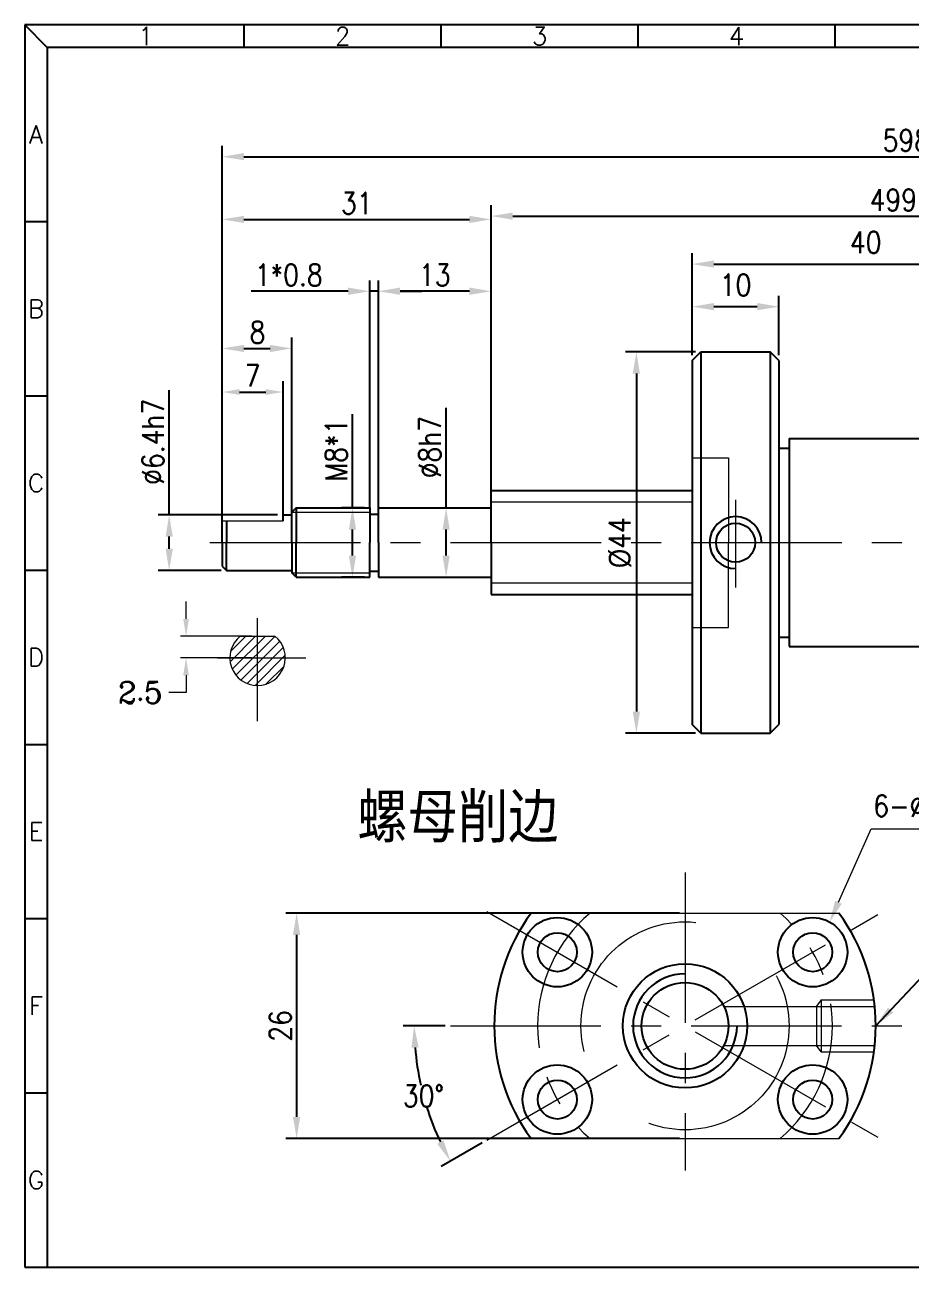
# Model space of a CAD drawing. Header units: millimetres. Extents: x 348 to 7549, y -2121 to -1262.
# Drawn here: x 4371.1 to 4473.2, y -2119.6 to -1976.3 of the extents above; entities that cross this region are included whole.
import ezdxf
from ezdxf.enums import TextEntityAlignment as Align

# ---------------------------------------------------------------- set-up
doc = ezdxf.new("R2010")
doc.units = ezdxf.units.MM
doc.header["$LTSCALE"] = 46.255
doc.header["$PDMODE"] = 3
doc.header["$PDSIZE"] = 8
doc.linetypes.add('CENTER', pattern=[0.6, 0.375, -0.075, 0.075, -0.075])
doc.linetypes.add('HIDDENX2', pattern=[0.75, 0.5, -0.25])
doc.layers.get('0').update_dxf_attribs({"linetype": 'CONTINUOUS'})
doc.layers.get('Defpoints').update_dxf_attribs({"linetype": 'CONTINUOUS'})
for name, color, linetype, lineweight in [('dim', 82, 'CONTINUOUS', 9), ('中心线', 2, 'CENTER', 13), ('剖面线', 4, 'CONTINUOUS', 13), ('尺寸线', 80, 'CONTINUOUS', 13), ('文字', 3, 'CONTINUOUS', 13), ('粗实线', 7, 'CONTINUOUS', 20), ('细实线', 20, 'CONTINUOUS', 13), ('虚线', 8, 'HIDDENX2', 13)]:
    doc.layers.add(name, color=color, linetype=linetype, lineweight=lineweight)
doc.layers.add('pp', color=7, linetype='CONTINUOUS')
doc.layers.add('RAHMEN07', color=5, linetype='CONTINUOUS')
doc.styles.add('ROMANC', font='romanc.shx', dxfattribs={"bigfont": 'gbcbig.shx'})
doc.styles.add('SIMPLEX', font='simplex.shx', dxfattribs={"bigfont": 'chineset.shx'})
doc.styles.get("Standard").update_dxf_attribs({"font": 'txt', "width": 0.85, "bigfont": 'gbcbig.shx'})
doc.dimstyles.new('DIN', dxfattribs={"dimtxt": 2.5, "dimasz": 2.5, "dimexe": 1.25, "dimexo": 0.625, "dimtad": 1, "dimtih": 1, "dimdec": 4, "dimdsep": 46, "dimlunit": 6, "dimtxsty": 'Standard', "dimcen": 2.5, "dimadec": 0, "dimazin": 0, "dimtfac": 1, "dimtdec": 4, "dimtmove": 0, "dimatfit": 3, "dimfxl": 1, "dimtvp": 1, "dimtolj": 1, "dimtzin": 0, "dimarcsym": 0})
doc.dimstyles.new('YanXiu', dxfattribs={"dimtxt": 2.5, "dimasz": 2.2, "dimexe": 0.66, "dimexo": 0.66, "dimgap": 0.66, "dimtad": 0, "dimtoh": 1, "dimdsep": 46, "dimtxsty": 'ROMANC', "dimcen": 0, "dimclrd": 256, "dimclre": 131, "dimclrt": 42, "dimazin": 2, "dimtfac": 1, "dimtofl": 0, "dimtmove": 0, "dimatfit": 3, "dimfxl": 1, "dimlwd": 5, "dimlwe": 5, "dimarcsym": 0})
doc.dimstyles.new('副本 (3)DIN', dxfattribs={"dimtxt": 2.5, "dimasz": 2.5, "dimexe": 1.25, "dimexo": 0.625, "dimgap": 0, "dimtad": 0, "dimtih": 1, "dimtoh": 1, "dimdec": 4, "dimdsep": 46, "dimlunit": 6, "dimtxsty": 'Standard', "dimcen": 2.5, "dimadec": 0, "dimazin": 0, "dimtfac": 1, "dimtdec": 4, "dimtmove": 0, "dimatfit": 3, "dimfxl": 1, "dimtvp": 1, "dimtolj": 2, "dimtzin": 0, "dimarcsym": 0})
doc.dimstyles.new('副本DIN', dxfattribs={"dimtxt": 2.5, "dimasz": 2.5, "dimexe": 1.25, "dimexo": 0.625, "dimtad": 1, "dimdec": 4, "dimdsep": 46, "dimlunit": 6, "dimtxsty": 'Standard', "dimcen": 2.5, "dimadec": 0, "dimazin": 0, "dimtfac": 1, "dimtdec": 4, "dimtmove": 0, "dimatfit": 3, "dimfxl": 1, "dimtvp": 1, "dimtolj": 1, "dimtzin": 0, "dimarcsym": 0})

# ---------------------------------------------------------------- blocks, each defined once
blk = doc.blocks.new('*D57')
at = {"layer": 'Defpoints', "color": 0, "transparency": 16777216}
for p in [(4488.09, -2003.88), (4448.09, -2015.02), (4488.09, -2025.02)]:
    blk.add_point(p, dxfattribs=at)
at = {"layer": '尺寸线', "color": 0, "lineweight": -2, "transparency": 16777216}
for p, q in [((4448.09, -2014.39), (4448.09, -2002.63)), ((4488.09, -2024.39), (4488.09, -2002.63)), ((4450.59, -2003.88), (4485.59, -2003.88))]:
    blk.add_line(p, q, dxfattribs=at)
at = {"layer": '尺寸线', "color": 0, "transparency": 16777216}
for points in [[(4450.59, -2003.46), (4450.59, -2004.29), (4448.09, -2003.88)], [(4485.59, -2003.46), (4485.59, -2004.29), (4488.09, -2003.88)]]:
    blk.add_solid(points, dxfattribs=at)
at = {"layer": '尺寸线', "color": 0, "transparency": 16777216, "insert": (4468.09, -2001.38), "char_height": 2.5, "attachment_point": 5}
blk.add_mtext('\\A2;40', dxfattribs=at)
blk = doc.blocks.new('*D58')
at = {"layer": 'Defpoints', "color": 0, "transparency": 16777216}
for p in [(4458.09, -2008.79), (4448.09, -2015.02), (4458.09, -2015.02)]:
    blk.add_point(p, dxfattribs=at)
at = {"layer": '尺寸线', "color": 0, "lineweight": -2, "transparency": 16777216}
for p, q in [((4448.09, -2014.39), (4448.09, -2007.54)), ((4458.09, -2014.39), (4458.09, -2007.54)), ((4450.59, -2008.79), (4455.59, -2008.79))]:
    blk.add_line(p, q, dxfattribs=at)
at = {"layer": '尺寸线', "color": 0, "transparency": 16777216}
for points in [[(4450.59, -2008.37), (4450.59, -2009.21), (4448.09, -2008.79)], [(4455.59, -2008.37), (4455.59, -2009.21), (4458.09, -2008.79)]]:
    blk.add_solid(points, dxfattribs=at)
at = {"layer": '尺寸线', "color": 0, "transparency": 16777216, "insert": (4453.09, -2006.29), "char_height": 2.5, "attachment_point": 5}
blk.add_mtext('\\A2;10', dxfattribs=at)
blk = doc.blocks.new('*D59')
at = {"layer": 'Defpoints', "color": 0, "transparency": 16777216}
for p in [(4449.09, -2014.02), (4441.65, -2058.02), (4449.09, -2058.02)]:
    blk.add_point(p, dxfattribs=at)
at = {"layer": '尺寸线', "color": 0, "lineweight": -2, "transparency": 16777216}
for p, q in [((4448.46, -2014.02), (4440.4, -2014.02)), ((4441.65, -2016.52), (4441.65, -2055.52)), ((4448.46, -2058.02), (4440.4, -2058.02))]:
    blk.add_line(p, q, dxfattribs=at)
at = {"layer": '尺寸线', "color": 0, "transparency": 16777216}
for points in [[(4441.23, -2016.52), (4442.06, -2016.52), (4441.65, -2014.02)], [(4441.23, -2055.52), (4442.06, -2055.52), (4441.65, -2058.02)]]:
    blk.add_solid(points, dxfattribs=at)
at = {"layer": '尺寸线', "color": 0, "transparency": 16777216, "insert": (4439.77, -2036.02), "char_height": 2.5, "attachment_point": 5, "rotation": 90}
blk.add_mtext('\\A1;{\\f??|b0|i0|c0|p54;%%C}44', dxfattribs=at)
blk = doc.blocks.new('*D60')
at = {"layer": 'Defpoints', "color": 0, "transparency": 16777216}
for p in [(4470.1, -2078.58), (4420.22, -2091.77), (4568.74, -2091.77), (4416.5, -2097.19), (4424.41, -2104.96)]:
    blk.add_point(p, dxfattribs=at)
at = {"layer": '尺寸线', "color": 0, "lineweight": -2, "transparency": 16777216}
for p, q in [((4419.59, -2091.77), (4414.77, -2091.77)), ((4423.87, -2105.27), (4419.13, -2108.01))]:
    blk.add_line(p, q, dxfattribs=at)
for start, end in [(184.5872, 192.6385), (197.3879, 205.4128)]:
    blk.add_arc((4447.26, -2091.77), 31.23, start, end, dxfattribs=at)
at = {"layer": '尺寸线', "color": 0, "transparency": 16777216}
for points in [[(4415.71, -2094.29), (4416.54, -2094.25), (4416.02, -2091.77)], [(4419.41, -2104.98), (4418.68, -2105.37), (4420.21, -2107.39)]]:
    blk.add_solid(points, dxfattribs=at)
at = {"layer": '尺寸线', "color": 0, "transparency": 16777216, "insert": (4417.09, -2099.85), "char_height": 2.5, "attachment_point": 5}
blk.add_mtext('\\A2;30°', dxfattribs=at)
blk = doc.blocks.new('*D61')
at = {"layer": 'Defpoints', "color": 0, "transparency": 16777216}
for p in [(4424.9, -1998.72), (4393.9, -2033.32), (4424.9, -2033.02)]:
    blk.add_point(p, dxfattribs=at)
at = {"layer": '细实线', "color": 0, "lineweight": -2, "transparency": 16777216}
for p, q in [((4393.9, -2032.69), (4393.9, -1997.47)), ((4424.9, -2032.39), (4424.9, -1997.47)), ((4396.4, -1998.72), (4422.4, -1998.72))]:
    blk.add_line(p, q, dxfattribs=at)
at = {"layer": '细实线', "color": 0, "transparency": 16777216}
for points in [[(4396.4, -1998.31), (4396.4, -1999.14), (4393.9, -1998.72)], [(4422.4, -1998.31), (4422.4, -1999.14), (4424.9, -1998.72)]]:
    blk.add_solid(points, dxfattribs=at)
at = {"layer": '细实线', "color": 0, "transparency": 16777216, "insert": (4409.4, -1996.85), "char_height": 2.5, "attachment_point": 5}
blk.add_mtext('\\A1;31', dxfattribs=at)
blk = doc.blocks.new('*D62')
at = {"layer": 'Defpoints', "color": 0, "transparency": 16777216}
for p in [(4401.9, -2013.61), (4393.9, -2033.32), (4401.9, -2033.32)]:
    blk.add_point(p, dxfattribs=at)
at = {"layer": '细实线', "color": 0, "lineweight": -2, "transparency": 16777216}
for p, q in [((4393.9, -2032.69), (4393.9, -2012.36)), ((4401.9, -2032.69), (4401.9, -2012.36)), ((4396.4, -2013.61), (4399.4, -2013.61))]:
    blk.add_line(p, q, dxfattribs=at)
at = {"layer": '细实线', "color": 0, "transparency": 16777216}
for points in [[(4396.4, -2013.2), (4396.4, -2014.03), (4393.9, -2013.61)], [(4399.4, -2013.2), (4399.4, -2014.03), (4401.9, -2013.61)]]:
    blk.add_solid(points, dxfattribs=at)
at = {"layer": '细实线', "color": 0, "transparency": 16777216, "insert": (4397.96, -2011.74), "char_height": 2.5, "attachment_point": 5}
blk.add_mtext('\\A1;8', dxfattribs=at)
blk = doc.blocks.new('*D63')
at = {"layer": 'Defpoints', "color": 0, "transparency": 16777216}
for p in [(4387.77, -2032.82), (4400.9, -2032.82), (4394.4, -2039.22)]:
    blk.add_point(p, dxfattribs=at)
at = {"layer": '尺寸线', "color": 0, "lineweight": -2, "transparency": 16777216}
for p, q in [((4387.77, -2032.82), (4387.77, -2018.44)), ((4400.28, -2032.82), (4386.52, -2032.82)), ((4387.77, -2036.72), (4387.77, -2035.32)), ((4393.78, -2039.22), (4386.52, -2039.22))]:
    blk.add_line(p, q, dxfattribs=at)
at = {"layer": '尺寸线', "color": 0, "transparency": 16777216}
for points in [[(4387.36, -2035.32), (4388.19, -2035.32), (4387.77, -2032.82)], [(4387.36, -2036.72), (4388.19, -2036.72), (4387.77, -2039.22)]]:
    blk.add_solid(points, dxfattribs=at)
at = {"layer": '尺寸线', "color": 0, "transparency": 16777216, "insert": (4385.9, -2024.38), "char_height": 2.5, "attachment_point": 5, "rotation": 90}
blk.add_mtext('\\A1;%%c6.4h7', dxfattribs=at)
blk = doc.blocks.new('*D64')
at = {"layer": 'Defpoints', "color": 0, "transparency": 16777216}
for p in [(4418.4, -2032.02), (4419.71, -2032.02), (4418.4, -2040.02)]:
    blk.add_point(p, dxfattribs=at)
at = {"layer": '细实线', "color": 0, "lineweight": -2, "transparency": 16777216}
for p, q in [((4419.71, -2032.02), (4419.71, -2020.48)), ((4419.03, -2032.02), (4420.96, -2032.02)), ((4419.71, -2037.52), (4419.71, -2034.52)), ((4419.03, -2040.02), (4420.96, -2040.02))]:
    blk.add_line(p, q, dxfattribs=at)
at = {"layer": '细实线', "color": 0, "transparency": 16777216}
for points in [[(4419.29, -2034.52), (4420.12, -2034.52), (4419.71, -2032.02)], [(4419.29, -2037.52), (4420.12, -2037.52), (4419.71, -2040.02)]]:
    blk.add_solid(points, dxfattribs=at)
at = {"layer": '细实线', "color": 0, "transparency": 16777216, "insert": (4417.83, -2025), "char_height": 2.5, "attachment_point": 5, "rotation": 90}
blk.add_mtext('\\A1;%%c8h7', dxfattribs=at)
blk = doc.blocks.new('*D67')
at = {"layer": 'Defpoints', "color": 0, "transparency": 16777216}
for p in [(4447.26, -2078.77), (4402.47, -2104.77), (4447.26, -2104.77)]:
    blk.add_point(p, dxfattribs=at)
at = {"layer": '尺寸线', "color": 0, "lineweight": -2, "transparency": 16777216}
for p, q in [((4446.63, -2078.77), (4401.22, -2078.77)), ((4402.47, -2081.27), (4402.47, -2102.27)), ((4446.63, -2104.77), (4401.22, -2104.77))]:
    blk.add_line(p, q, dxfattribs=at)
at = {"layer": '尺寸线', "color": 0, "transparency": 16777216}
for points in [[(4402.05, -2081.27), (4402.88, -2081.27), (4402.47, -2078.77)], [(4402.05, -2102.27), (4402.88, -2102.27), (4402.47, -2104.77)]]:
    blk.add_solid(points, dxfattribs=at)
at = {"layer": '尺寸线', "color": 0, "transparency": 16777216, "insert": (4400.59, -2091.77), "char_height": 2.5, "attachment_point": 5, "rotation": 90}
blk.add_mtext('\\A1;26', dxfattribs=at)
blk = doc.blocks.new('*D69')
at = {"layer": 'Defpoints', "color": 0, "transparency": 16777216}
for p in [(4408.91, -2032.02), (4410.9, -2032.02), (4410.9, -2040.02)]:
    blk.add_point(p, dxfattribs=at)
at = {"layer": '尺寸线', "color": 0, "lineweight": -2, "transparency": 16777216}
for p, q in [((4408.91, -2032.02), (4408.91, -2021.19)), ((4410.28, -2032.02), (4407.66, -2032.02)), ((4408.91, -2037.52), (4408.91, -2034.52)), ((4410.28, -2040.02), (4407.66, -2040.02))]:
    blk.add_line(p, q, dxfattribs=at)
at = {"layer": '尺寸线', "color": 0, "transparency": 16777216}
for points in [[(4408.49, -2034.52), (4409.33, -2034.52), (4408.91, -2032.02)], [(4408.49, -2037.52), (4409.33, -2037.52), (4408.91, -2040.02)]]:
    blk.add_solid(points, dxfattribs=at)
at = {"layer": '尺寸线', "color": 0, "transparency": 16777216, "insert": (4407.03, -2025.35), "char_height": 2.5, "attachment_point": 5, "rotation": 90}
blk.add_mtext('\\A1;M8*1', dxfattribs=at)
blk = doc.blocks.new('*D70')
at = {"layer": 'Defpoints', "color": 0, "transparency": 16777216}
for p in [(4411.9, -2007.01), (4411.9, -2032.02), (4424.9, -2032.39)]:
    blk.add_point(p, dxfattribs=at)
at = {"layer": '尺寸线', "color": 0, "lineweight": -2, "transparency": 16777216}
for p, q in [((4411.9, -2031.39), (4411.9, -2005.76)), ((4424.9, -2031.77), (4424.9, -2005.76)), ((4422.4, -2007.01), (4414.4, -2007.01))]:
    blk.add_line(p, q, dxfattribs=at)
at = {"layer": '尺寸线', "color": 0, "transparency": 16777216}
for points in [[(4414.4, -2006.59), (4414.4, -2007.43), (4411.9, -2007.01)], [(4422.4, -2006.59), (4422.4, -2007.43), (4424.9, -2007.01)]]:
    blk.add_solid(points, dxfattribs=at)
at = {"layer": '尺寸线', "color": 0, "transparency": 16777216, "insert": (4418.4, -2005.13), "char_height": 2.5, "attachment_point": 5}
blk.add_mtext('\\A1;13', dxfattribs=at)
blk = doc.blocks.new('*D71')
at = {"layer": 'Defpoints', "color": 0, "transparency": 16777216}
for p in [(4410.9, -2007.01), (4410.9, -2032.72), (4411.9, -2032.72)]:
    blk.add_point(p, dxfattribs=at)
at = {"layer": '尺寸线', "color": 0, "lineweight": -2, "transparency": 16777216}
for p, q in [((4410.9, -2032.09), (4410.9, -2005.76)), ((4411.9, -2032.09), (4411.9, -2005.76)), ((4408.4, -2007.01), (4397.21, -2007.01)), ((4411.9, -2007.01), (4410.9, -2007.01)), ((4414.4, -2007.01), (4416.9, -2007.01))]:
    blk.add_line(p, q, dxfattribs=at)
at = {"layer": '尺寸线', "color": 0, "transparency": 16777216}
for points in [[(4408.4, -2006.59), (4408.4, -2007.43), (4410.9, -2007.01)], [(4414.4, -2006.59), (4414.4, -2007.43), (4411.9, -2007.01)]]:
    blk.add_solid(points, dxfattribs=at)
at = {"layer": '尺寸线', "color": 0, "transparency": 16777216, "insert": (4401.56, -2005.13), "char_height": 2.5, "attachment_point": 5}
blk.add_mtext('\\A1;1*0.8', dxfattribs=at)
blk = doc.blocks.new('*D72')
at = {"layer": 'Defpoints', "color": 0, "transparency": 16777216}
for p in [(4551.65, -1991.49), (4393.9, -2036.02), (4551.65, -2036.02)]:
    blk.add_point(p, dxfattribs=at)
at = {"layer": '尺寸线', "color": 0, "lineweight": -2, "transparency": 16777216}
for p, q in [((4393.9, -2035.39), (4393.9, -1990.24)), ((4551.65, -2035.39), (4551.65, -1990.24)), ((4396.4, -1991.49), (4549.15, -1991.49))]:
    blk.add_line(p, q, dxfattribs=at)
at = {"layer": '尺寸线', "color": 0, "transparency": 16777216}
for points in [[(4396.4, -1991.07), (4396.4, -1991.9), (4393.9, -1991.49)], [(4549.15, -1991.07), (4549.15, -1991.9), (4551.65, -1991.49)]]:
    blk.add_solid(points, dxfattribs=at)
at = {"layer": '尺寸线', "color": 0, "transparency": 16777216, "insert": (4472.78, -1989.61), "char_height": 2.5, "attachment_point": 5}
blk.add_mtext('\\A1;598', dxfattribs=at)
blk = doc.blocks.new('*D74')
at = {"layer": 'Defpoints', "color": 0, "transparency": 16777216}
for p in [(4517.65, -1998.34), (4424.9, -2036.02), (4517.65, -2036.02)]:
    blk.add_point(p, dxfattribs=at)
at = {"layer": '尺寸线', "color": 0, "lineweight": -2, "transparency": 16777216}
for p, q in [((4424.9, -2035.39), (4424.9, -1997.09)), ((4517.65, -2035.39), (4517.65, -1997.09)), ((4427.4, -1998.34), (4515.15, -1998.34))]:
    blk.add_line(p, q, dxfattribs=at)
at = {"layer": '尺寸线', "color": 0, "transparency": 16777216}
for points in [[(4427.4, -1997.93), (4427.4, -1998.76), (4424.9, -1998.34)], [(4515.15, -1997.93), (4515.15, -1998.76), (4517.65, -1998.34)]]:
    blk.add_solid(points, dxfattribs=at)
at = {"layer": '尺寸线', "color": 0, "transparency": 16777216, "insert": (4471.28, -1996.47), "char_height": 2.5, "attachment_point": 5}
blk.add_mtext('\\A1;499', dxfattribs=at)
blk = doc.blocks.new('*D611')
at = {"layer": 'Defpoints', "color": 0, "transparency": 16777216}
for p in [(4397.96, -2046.81), (4389.72, -2049.31), (4397.96, -2049.31)]:
    blk.add_point(p, dxfattribs=at)
at = {"layer": 'dim', "lineweight": 5, "transparency": 16777216}
for p, q in [((4389.72, -2044.81), (4389.72, -2042.81)), ((4389.72, -2051.31), (4389.72, -2053.31)), ((4389.72, -2053.31), (4387.72, -2053.31))]:
    blk.add_line(p, q, dxfattribs=at)
at = {"layer": 'dim', "color": 131, "lineweight": 5, "transparency": 16777216}
for p, q in [((4397.3, -2046.81), (4389.06, -2046.81)), ((4397.3, -2049.31), (4389.06, -2049.31))]:
    blk.add_line(p, q, dxfattribs=at)
at = {"layer": 'dim', "transparency": 16777216}
for points in [[(4389.39, -2044.81), (4390.05, -2044.81), (4389.72, -2046.81)], [(4389.39, -2051.31), (4390.05, -2051.31), (4389.72, -2049.31)]]:
    blk.add_solid(points, dxfattribs=at)
at = {"layer": 'dim', "color": 42, "transparency": 16777216, "insert": (4384.44, -2053.31), "char_height": 2.5, "attachment_point": 5, "style": 'ROMANC'}
blk.add_mtext('2.5', dxfattribs=at)
blk = doc.blocks.new('*D614')
at = {"layer": 'Defpoints', "color": 0, "transparency": 16777216}
for p in [(4400.9, -2018.64), (4393.9, -2033.52), (4400.9, -2033.52)]:
    blk.add_point(p, dxfattribs=at)
at = {"layer": 'dim', "color": 0, "lineweight": -2, "transparency": 16777216}
for p, q in [((4393.9, -2032.89), (4393.9, -2017.39)), ((4400.9, -2032.89), (4400.9, -2017.39)), ((4395.9, -2018.64), (4398.9, -2018.64))]:
    blk.add_line(p, q, dxfattribs=at)
at = {"layer": 'dim', "color": 0, "transparency": 16777216}
for points in [[(4395.9, -2018.31), (4395.9, -2018.97), (4393.9, -2018.64)], [(4398.9, -2018.31), (4398.9, -2018.97), (4400.9, -2018.64)]]:
    blk.add_solid(points, dxfattribs=at)
at = {"layer": 'dim', "color": 0, "transparency": 16777216, "insert": (4397.4, -2016.76), "char_height": 2.5, "attachment_point": 5}
blk.add_mtext('\\A1;7', dxfattribs=at)

msp = doc.modelspace()

# ---------------------------------------------------------------- hatches: boundary and pattern name
at = {"layer": '剖面线'}
h = msp.add_hatch(dxfattribs=at)
h.set_pattern_fill('LINE', color=256, scale=0.25, angle=45, style=0)
h.set_pattern_definition([(45, (255.2705, 2.60216), (-0.56126601, 0.56126601), [])])
h.paths.add_polyline_path([(4397.96345, -2046.80923), (4395.96595, -2046.80923, 0.227998328), (4394.76345, -2049.30923), (4397.96345, -2049.30923)])
h.paths.add_polyline_path([(4399.96094, -2046.80923), (4397.96345, -2046.80923), (4397.96345, -2049.30923), (4401.16345, -2049.30923, 0.227998328)])
h.paths.add_polyline_path([(4401.16345, -2049.30923), (4397.96345, -2049.30923), (4397.96345, -2052.50923, 0.414213562)])
h.paths.add_polyline_path([(4397.96345, -2049.30923), (4394.76345, -2049.30923, 0.414213562), (4397.96345, -2052.50923)])

# ---------------------------------------------------------------- linework, layer by layer
for p, q in [((4578.10311, -1976.2746), (4375.38237, -1976.2746)), ((4578.10311, -1978.87043), (4373.71665, -1978.87043)), ((4448.08962, -2015.0197), (4449.08962, -2014.0197)), ((4448.08962, -2015.0197), (4448.08962, -2057.0197)), ((4449.08962, -2014.0197), (4449.08962, -2058.0197)), ((4449.08962, -2014.0197), (4457.08962, -2014.0197)), ((4457.08962, -2014.0197), (4457.08962, -2058.0197)), ((4458.08962, -2015.0197), (4457.08962, -2014.0197)), ((4458.08962, -2015.0197), (4458.08962, -2057.0197)), ((4458.08962, -2025.11861), (4459.2853, -2025.11861)), ((4459.2853, -2024.0197), (4459.2853, -2048.0197)), ((4459.2853, -2024.0197), (4487.08962, -2024.0197)), ((4424.90105, -2030.0197), (4448.08962, -2030.0197)), ((4424.90105, -2036.0197), (4424.90105, -2030.0197)), ((4402.40105, -2032.0197), (4401.90105, -2032.5197)), ((4401.90105, -2036.0197), (4401.90105, -2032.5197)), ((4402.40105, -2032.0197), (4410.90105, -2032.0197)), ((4402.40105, -2032.0197), (4402.40105, -2036.0197)), ((4410.90105, -2032.0197), (4410.90105, -2036.0197)), ((4411.90105, -2036.0197), (4411.90105, -2032.0197)), ((4411.90105, -2032.0197), (4424.90105, -2032.0197)), ((4393.90105, -2036.0197), (4393.90105, -2033.5197)), ((4394.40105, -2033.5197), (4394.40105, -2036.0197)), ((4400.90105, -2032.8197), (4401.90105, -2032.8197)), ((4400.90105, -2033.5197), (4400.90105, -2032.8197)), ((4410.90105, -2032.71869), (4411.90105, -2032.71869)), ((4393.90105, -2036.0197), (4393.90105, -2038.7197)), ((4394.40105, -2039.2197), (4394.40105, -2036.0197)), ((4401.90105, -2036.0197), (4401.90105, -2039.5197)), ((4402.40105, -2040.0197), (4402.40105, -2036.0197)), ((4410.90105, -2040.0197), (4410.90105, -2036.0197)), ((4411.90105, -2036.0197), (4411.90105, -2040.0197)), ((4424.90105, -2036.0197), (4424.90105, -2042.0197)), ((4393.90105, -2038.7197), (4394.40105, -2039.2197)), ((4394.40105, -2039.2197), (4401.90105, -2039.2197)), ((4402.40105, -2040.0197), (4401.90105, -2039.5197)), ((4410.90105, -2039.32071), (4411.90105, -2039.32071)), ((4402.40105, -2040.0197), (4410.90105, -2040.0197)), ((4411.90105, -2040.0197), (4424.90105, -2040.0197)), ((4424.90105, -2042.0197), (4448.08962, -2042.0197)), ((4458.08962, -2046.92079), (4459.2853, -2046.92079)), ((4459.2853, -2048.0197), (4487.08962, -2048.0197)), ((4449.08962, -2058.0197), (4448.08962, -2057.0197)), ((4449.08962, -2058.0197), (4457.08962, -2058.0197)), ((4457.08962, -2058.0197), (4458.08962, -2057.0197)), ((4371.12948, -2119.6125), (4578.10311, -2119.6125))]:
    msp.add_line(p, q)
for centre, radius in [((4453.08962, -2036.0197), 2.25), ((4432.53476, -2083.27093), 4), ((4461.97962, -2083.27093), 4), ((4432.53476, -2083.27093), 2.25), ((4461.97962, -2083.27093), 2.25), ((4447.25719, -2091.77093), 7.16594), ((4447.25719, -2091.77093), 5.00706), ((4432.53476, -2100.27093), 4), ((4461.97962, -2100.27093), 4), ((4432.53476, -2100.27093), 2.25), ((4461.97962, -2100.27093), 2.25)]:
    msp.add_circle(centre, radius)
for start, end in [(143.7784534, 216.2215466), (323.7784534, 36.2215466)]:
    msp.add_arc((4447.25719, -2091.77093), 22, start, end)
at = {"layer": 'pp'}
for p, q in [((4578.10311, -1976.28326), (4371.12948, -1976.28326)), ((4371.12948, -1976.28326), (4371.12948, -2119.6125)), ((4373.71665, -1978.87043), (4371.12948, -1976.28326)), ((4373.71665, -1978.87043), (4371.12948, -1976.28326)), ((4373.71665, -1978.87043), (4373.71665, -2119.6125)), ((4371.12948, -1998.97644), (4373.71665, -1998.97644)), ((4371.12948, -2019.08245), (4373.71665, -2019.08245)), ((4371.12948, -2039.18846), (4373.71665, -2039.18846)), ((4371.12948, -2059.29447), (4373.71665, -2059.29447)), ((4371.12948, -2079.40048), (4373.71665, -2079.40048)), ((4371.12948, -2099.50649), (4373.71665, -2099.50649))]:
    msp.add_line(p, q, dxfattribs=at)
at = {"layer": 'pp', "color": 7}
for p, q in [((4396.42626, -1978.87043), (4396.42626, -1976.28326)), ((4419.13587, -1978.87043), (4419.13587, -1976.28326)), ((4441.84547, -1978.87043), (4441.84547, -1976.28326)), ((4464.55508, -1978.87043), (4464.55508, -1976.28326))]:
    msp.add_line(p, q, dxfattribs=at)
at = {"layer": 'RAHMEN07'}
for centre, radius, start, end in [((4453.08962, -2036.0197), 3, 0, 270), ((4447.25719, -2091.77093), 5.99594, 90, 0)]:
    msp.add_arc(centre, radius, start, end, dxfattribs=at)
at = {"layer": '中心线'}
for p, q in [((4453.08962, -2031.06851), (4453.08962, -2041.20261)), ((4392.47884, -2036.0197), (4559.19491, -2036.0197)), ((4397.96345, -2056.62884), (4397.96345, -2044.71438)), ((4393.35714, -2049.30923), (4403.52614, -2049.30923)), ((4447.25719, -2074.08572), (4447.25719, -2108.45659)), ((4424.41246, -2104.96034), (4470.10192, -2078.58152)), ((4424.41246, -2078.58152), (4470.10192, -2104.96034)), ((4420.21613, -2091.77093), (4478.84684, -2091.77093))]:
    msp.add_line(p, q, dxfattribs=at)
for start, end in [(130.1191669, 229.8808331), (310.1191669, 49.8808331)]:
    msp.add_arc((4447.25719, -2091.77093), 17, start, end, dxfattribs=at)
at = {"layer": '尺寸线'}
msp.add_line((4468.72108, -2069.04879), (4510.49428, -2069.04879), dxfattribs=at)
msp.add_lwpolyline([(4464.95732, -2077.50064), (4468.72108, -2069.04879), (4468.72108, -2069.04879)], dxfattribs=at)
msp.add_solid([(4465.33795, -2077.67014), (4463.94031, -2079.78443), (4464.57669, -2077.33114)], dxfattribs=at)
at = {"layer": '文字'}
for p, q in [((4401.90105, -2032.5197), (4410.90105, -2032.5197)), ((4448.08962, -2031.36205), (4424.90105, -2031.36205)), ((4401.90105, -2039.5197), (4410.90105, -2039.5197)), ((4448.08962, -2040.67735), (4424.90105, -2040.67735))]:
    msp.add_line(p, q, dxfattribs=at)
at = {"layer": '粗实线'}
for p, q in [((4393.90105, -2033.5197), (4400.90105, -2033.5197)), ((4395.96595, -2046.80923), (4399.96094, -2046.80923)), ((4429.50895, -2078.77093), (4465.00543, -2078.77093)), ((4429.50895, -2104.77093), (4465.00543, -2104.77093))]:
    msp.add_line(p, q, dxfattribs=at)
msp.add_arc((4397.96345, -2049.30923), 3.2, 128.6248329, 51.3751671, dxfattribs=at)
at = {"layer": '虚线'}
for p, q in [((4448.08962, -2026.24339), (4452.28404, -2026.24339)), ((4452.28404, -2026.24339), (4452.28404, -2036.0197)), ((4452.28404, -2045.79602), (4452.28404, -2036.0197)), ((4448.08962, -2045.79602), (4452.28404, -2045.79602)), ((4451.73023, -2089.52093), (4469.14183, -2089.52093)), ((4462.97342, -2088.77093), (4462.42759, -2089.5096)), ((4462.42759, -2089.52093), (4462.42759, -2094.02093)), ((4462.97342, -2088.77093), (4462.97342, -2094.77093)), ((4462.97342, -2088.77093), (4469.05168, -2088.77093)), ((4451.73023, -2094.02093), (4469.14183, -2094.02093)), ((4462.97342, -2094.77093), (4462.42759, -2094.03226)), ((4462.97342, -2094.77093), (4469.05168, -2094.77093))]:
    msp.add_line(p, q, dxfattribs=at)
msp.add_circle((4447.25719, -2091.77093), 12, dxfattribs=at)

# ---------------------------------------------------------------- texts
at = {"layer": 'pp', "color": 4, "style": 'SIMPLEX'}
for s, p in [('1', (4385.07146, -1977.57685)), ('2', (4407.78106, -1977.57685)), ('3', (4430.49067, -1977.57685)), ('4', (4453.20028, -1977.57685)), ('A', (4372.42307, -1988.92344)), ('B', (4372.42307, -2009.02945)), ('C', (4372.42307, -2029.13546)), ('D', (4372.42307, -2049.24147)), ('E', (4372.42307, -2069.34748)), ('F', (4372.42307, -2089.45349)), ('G', (4372.42307, -2109.55949))]:
    msp.add_text(s, height=2.06974, dxfattribs=at).set_placement(p, align=Align.MIDDLE_CENTER)
at = {"layer": '尺寸线', "insert": (4409.47273, -2065.06884), "char_height": 5, "width": 31.166338, "attachment_point": 1}
msp.add_mtext('{\\f宋体|b0|i0|c134|p54;螺母削边}', dxfattribs=at)
at = {"layer": '尺寸线', "insert": (4468.96739, -2065.13789), "char_height": 2.5, "attachment_point": 1}
msp.add_mtext('6-%%C4.5{\\f宋体|b0|i0|c134|p54;通孔，}%%C8X4.5{\\f宋体|b0|i0|c134|p54;深}', dxfattribs=at)

# ---------------------------------------------------------------- dimensions: what is measured, and where the dimension line sits
at = {"layer": 'dim'}
dim = msp.add_linear_dim(base=(4400.90105, -2018.63858), p1=(4393.90105, -2033.5197), p2=(4400.90105, -2033.5197), dimstyle='DIN', override={"dimasz": 2}, dxfattribs=at)
dim.commit()
dim.dimension.update_dxf_attribs({"geometry": '*D614', "text_midpoint": (4397.40105, -2016.76358)})
dim = msp.add_linear_dim(base=(4389.72009, -2049.30923), p1=(4397.96345, -2046.80923), p2=(4397.96345, -2049.30923), angle=90, dimstyle='YanXiu', override={"dimasz": 2}, dxfattribs=at)
dim.commit()
dim.dimension.update_dxf_attribs({"geometry": '*D611', "text_midpoint": (4384.44104, -2053.30923)})
at = {"layer": '尺寸线'}
for base, p1, p2, text, picture, middle in [((4551.65192, -1991.4857), (4393.90105, -2036.0197), (4551.65192, -2036.0197), '598', '*D72', (4472.77649, -1989.6107)), ((4517.65192, -1998.34499), (4424.90105, -2036.0197), (4517.65192, -2036.0197), '499', '*D74', (4471.27649, -1996.46999)), ((4410.90105, -2007.00934), (4411.90105, -2032.71869), (4410.90105, -2032.71869), '1*0.8', '*D71', (4401.5573, -2005.13434))]:
    dim = msp.add_linear_dim(base=base, p1=p1, p2=p2, text=text, dimstyle='副本DIN', dxfattribs=at)
    dim.commit()
    dim.dimension.update_dxf_attribs({"geometry": picture, "text_midpoint": middle})
for base, p2, picture, middle in [((4488.08962, -2003.87684), (4488.08962, -2025.0197), '*D57', (4468.08962, -2003.87684)), ((4458.08962, -2008.78946), (4458.08962, -2015.0197), '*D58', (4453.08962, -2008.78946))]:
    dim = msp.add_linear_dim(base=base, p1=(4448.08962, -2015.0197), p2=p2, dimstyle='副本 (3)DIN', dxfattribs=at)
    dim.commit()
    dim.dimension.update_dxf_attribs({"geometry": picture, "text_midpoint": middle, "dimtype": 160})
dim = msp.add_linear_dim(base=(4411.90105, -2007.00934), p1=(4424.90105, -2032.3947), p2=(4411.90105, -2032.0197), dimstyle='副本DIN', dxfattribs=at)
dim.commit()
dim.dimension.update_dxf_attribs({"geometry": '*D70', "text_midpoint": (4418.40105, -2005.13434)})
for base, p1, p2, text, picture, middle in [((4441.64673, -2058.0197), (4449.08962, -2014.0197), (4449.08962, -2058.0197), '{\\f??|b0|i0|c0|p54;%%C}<>', '*D59', (4439.77173, -2036.0197)), ((4387.77355, -2032.8197), (4394.40105, -2039.2197), (4400.90105, -2032.8197), '%%c<>h7', '*D63', (4385.89855, -2024.3822)), ((4408.90887, -2032.0197), (4410.90105, -2040.0197), (4410.90105, -2032.0197), 'M8*1', '*D69', (4407.03387, -2025.35303))]:
    dim = msp.add_linear_dim(base=base, p1=p1, p2=p2, angle=90, text=text, dimstyle='副本DIN', dxfattribs=at)
    dim.commit()
    dim.dimension.update_dxf_attribs({"geometry": picture, "text_midpoint": middle})
dim = msp.add_linear_dim(base=(4402.46627, -2104.77093), p1=(4447.25719, -2078.77093), p2=(4447.25719, -2104.77093), angle=90, dimstyle='副本DIN', dxfattribs=at)
dim.commit()
dim.dimension.update_dxf_attribs({"geometry": '*D67', "text_midpoint": (4400.59127, -2091.77093)})
dim = msp.add_angular_dim_2l(base=(4416.49752, -2097.19469), line1=((4420.21613, -2091.77093), (4568.74377, -2091.77093)), line2=((4424.41246, -2104.96034), (4470.10192, -2078.58152)), dimstyle='副本 (3)DIN', dxfattribs=at)
dim.commit()
dim.dimension.update_dxf_attribs({"geometry": '*D60', "text_midpoint": (4417.08728, -2099.85493)})
at = {"layer": '细实线'}
dim = msp.add_linear_dim(base=(4424.90105, -1998.72263), p1=(4393.90105, -2033.3197), p2=(4424.90105, -2033.0197), dimstyle='副本DIN', dxfattribs=at)
dim.commit()
dim.dimension.update_dxf_attribs({"geometry": '*D61', "text_midpoint": (4409.40105, -1996.84763)})
dim = msp.add_linear_dim(base=(4401.90105, -2013.61352), p1=(4393.90105, -2033.3197), p2=(4401.90105, -2033.3197), dimstyle='副本DIN', dxfattribs=at)
dim.commit()
dim.dimension.update_dxf_attribs({"geometry": '*D62', "text_midpoint": (4397.95537, -2013.61352), "dimtype": 160})
dim = msp.add_linear_dim(base=(4419.70663, -2032.0197), p1=(4418.40105, -2040.0197), p2=(4418.40105, -2032.0197), angle=90, text='%%c8h7', dimstyle='副本DIN', dxfattribs=at)
dim.commit()
dim.dimension.update_dxf_attribs({"geometry": '*D64', "text_midpoint": (4417.83163, -2024.99887)})

# ---------------------------------------------------------------- leaders
at = {"layer": '尺寸线'}
msp.add_leader([(4469.25719, -2091.77093), (4477.24665, -2083.25285)], dimstyle='副本 (3)DIN', override={"dimgap": 0, "dimtad": 0}, dxfattribs=at)

doc.saveas('drawing.dxf')
